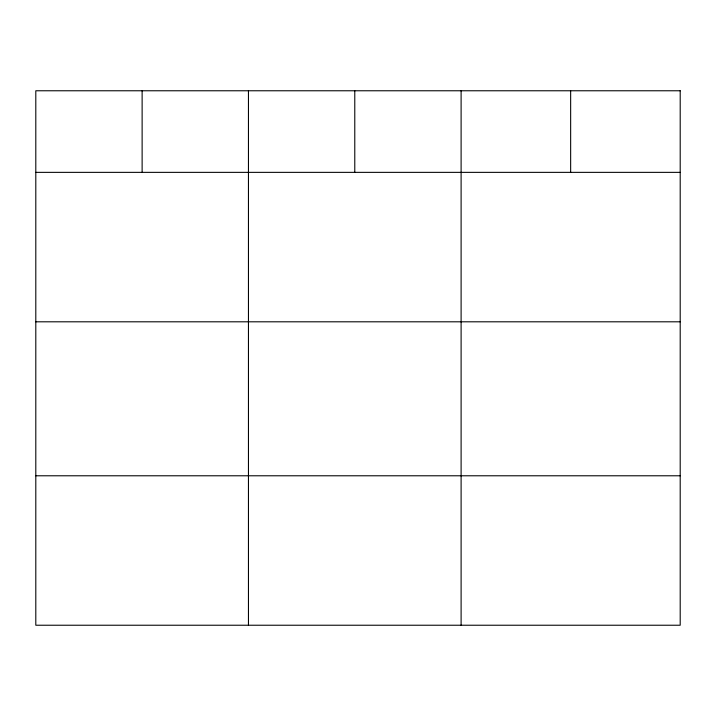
<?xml version="1.0" encoding="UTF-8"?>
<svg xmlns="http://www.w3.org/2000/svg" width="716" height="716" viewBox="0 0 716 716"><rect width="100%" height="100%" fill="white"/><g stroke="black" fill="none" stroke-linecap="round" stroke-linejoin="round"><path stroke-width="1.07" d="M35.8 172.359L680.2 172.359M35.8 321.806L680.2 321.806M35.8 475.782L680.2 475.782M570.652 90.771L570.652 172.359M461.104 90.771L461.104 625.229M354.778 90.771L354.778 172.359M248.452 90.771L248.452 625.229M142.126 90.771L142.126 172.359M680.2 90.771L35.8 90.771L35.8 625.229L680.2 625.229L680.2 90.771"/></g></svg>
